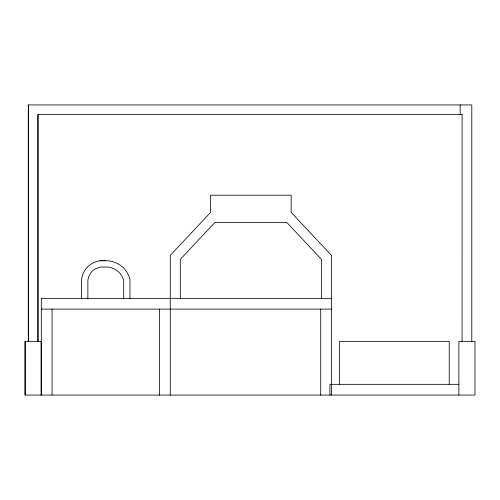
<?xml version="1.0" encoding="UTF-8"?>
<svg xmlns="http://www.w3.org/2000/svg" width="500" height="500" viewBox="0 0 500 500"><rect width="100%" height="100%" fill="white"/><g stroke="black" fill="none" stroke-linecap="round" stroke-linejoin="round"><path stroke-width="0.75" d="M462.075 114.594L37.831 114.594L37.831 341.344M100.031 260.744L105.787 260.744A24.512 24.512 0 0 1 116.481 263.038L118.912 264.344A24.512 24.512 0 0 1 125.119 269.75L126.737 271.981A24.512 24.512 0 0 1 129.969 279.55L129.969 298.356M41.119 298.356L331.463 298.356M41.312 309.106L331.463 309.106M41.312 341.344L25 341.344L25 395.075L475 395.075L475 341.344L458.881 341.344L458.881 395.075M458.881 384.331L329.925 384.331L329.925 395.075M105.787 260.744C101.081 260.138 96.213 261.1 92.094 263.469A21.412 21.412 0 0 0 85.763 269.106L84.213 271.488A21.412 21.412 0 0 0 81.613 279.55L81.613 298.356M471.8 341.344L471.8 104.925L28.294 104.925L28.294 341.344M462.119 114.288L462.075 341.344M460.163 104.925L460.163 114.594M449.206 384.331L449.206 341.344L339.594 341.344L339.594 384.331M331.463 395.075L331.463 255.375L291.169 212.387L291.169 195.194L210.569 195.194L210.569 212.387L170.269 255.375L170.269 395.075M321.419 298.356L321.419 259.344L286.812 222.431L214.919 222.431L180.312 259.344L180.312 298.356M320.719 309.106L320.719 395.075M159.525 309.106L159.525 395.075M123.719 298.356L123.719 280.469L122.487 277.156L120.269 273.712A18.256 18.256 0 0 0 115.65 269.681L113.837 268.712A18.256 18.256 0 0 0 107.925 267.094L100.644 267L95.256 268.881A15.15 15.15 0 0 0 90.775 272.869L88.812 276.369L87.863 280.113L87.863 298.356M52.056 309.106L52.056 395.075M41.312 298.356L41.312 395.075M41.119 341.344L41.119 395.075M38.1 114.594L38.1 341.344M28.4 104.925L28.4 341.344M25.194 341.344L25.194 395.075"/></g></svg>
